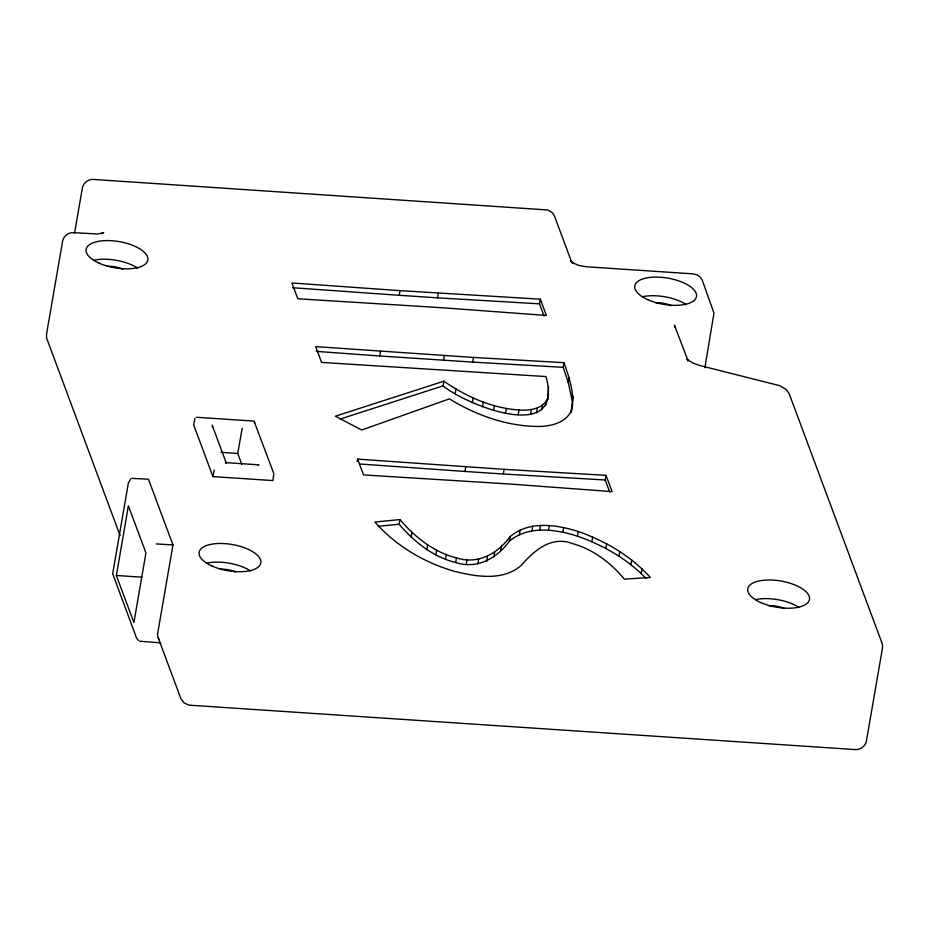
<?xml version="1.0" encoding="UTF-8"?>
<svg xmlns="http://www.w3.org/2000/svg" width="929" height="929" viewBox="0 0 929 929"><rect width="100%" height="100%" fill="white"/><g stroke="black" fill="none" stroke-linecap="round" stroke-linejoin="round"><path stroke-width="1.39" d="M340.095 419.095L443.04 385.849C466.927 405.497 565.076 444.689 545.973 376.559L321.573 362.415L315.674 346.622L473.418 357.444L563.984 362.67C569.512 378.637 575.655 395.522 571.149 412.499M547.738 399.551L548.563 386.859M212.462 427.282L212.462 426.237M273.858 473.953L272.882 480.572L212.938 476.589L193.638 424.855L194.939 418.387M254.558 423.264L254.604 422.358M571.056 412.058L573.065 396.3M74.575 233.074L82.379 187.937C83.355 182.85 88.313 178.983 93.492 179.425L547.936 209.989L552.511 212.915L554.392 215.853L571.776 262.454L570.511 260.468L573.344 263.511L571.939 262.396L578.5 265.334L586.153 266.739L692.837 273.846L696.982 274.798L700.373 277.283L702.254 280.221L713.971 313.073L704.89 367.721M116.357 575.492L128.388 505.817L145.946 552.883L133.915 622.558L116.357 575.492L141.963 577.188M131.895 478.365L148.454 479.236L172.968 544.94L157.709 633.23A10.428 9.174 -20.5 0 0 159.556 640.011M212.938 476.589L214.181 469.981M241.761 464.233L237.743 453.445L242.202 428.223M357.247 461.458L357.653 459.123L504.087 469.342L606.022 475.334L612.095 491.615L508.837 483.951L363.541 474.916L357.653 459.123M316.313 351.383L379.682 355.993L380.484 351.336M292.565 287.723L399.226 295.294L400.027 290.638L540.295 299.184L546.368 315.465L443.121 307.801L297.826 298.766L291.927 282.973L400.027 290.638M399.226 295.294L437.559 297.849L438.36 293.192M645.852 578.279C627.11 558.735 602.816 545.091 577.432 536.138C555.484 529.251 528.531 525.164 509.394 541.189C497.003 558.236 477.018 569.605 455.663 562.509C432.96 556.959 414.032 541.688 399.122 524.223L399.934 519.566L374.886 522.028C395.742 545.787 423.914 562.44 454.142 571.242C475.927 576.63 502.484 581.438 521.169 565.494C533.861 550.711 551.315 535.545 572.183 543.488C592.923 549.155 610.771 562.707 624.311 579.115L650.37 577.513C631.07 555.995 605.325 541.003 578.233 531.481C556.297 524.595 529.344 520.507 510.207 536.532C497.816 553.579 477.82 564.948 456.476 557.853C433.773 552.302 414.833 537.032 399.934 519.566M411.082 537.113L411.884 532.456M379.682 355.993L443.505 360.162L444.306 355.505M443.04 385.849L443.853 381.192C466.114 396.567 491.72 408.11 518.986 410.003C530.32 410.943 546.24 408.458 548.54 394.895M426.817 549.608L427.619 544.951M455.222 393.733L456.023 389.077M435.829 554.973L436.642 550.316M443.505 360.162L472.606 362.101L473.418 357.444M472.304 402.675L473.105 398.018M445.49 559.374L446.292 554.718M359.732 463.989L464.941 471.444L465.743 466.799M455.663 562.509L456.476 557.853M482.453 406.844L483.254 402.187M466.277 564.1L467.078 559.444M493.543 410.421L494.344 405.764M477.82 563.891L478.621 559.235M505.481 413.115L506.293 408.47M486.633 561.488L487.435 556.831M464.941 471.444L503.286 473.999L504.087 469.342M518.185 414.659L518.986 410.003M493.891 556.831L494.692 552.174M544.046 316.046L539.494 303.829L540.295 299.184M500.777 549.887L501.579 545.23M530.656 414.206L531.458 409.55M509.394 541.189L510.207 536.532M536.579 412.65L537.38 407.994M519.369 534.628L520.17 529.971M541.7 409.852L542.513 405.207M545.578 405.578L546.38 400.922M531.957 530.773L532.77 526.116M572.264 400.956L568.234 382.388L563.183 367.327L563.984 362.67M539.644 530.041L540.457 525.384M568.234 382.388L569.047 377.731M548.482 530.192L549.283 525.535M562.835 532.201L563.636 527.544M577.432 536.138L578.233 531.481M591.901 541.665L592.702 537.008M609.772 492.196L605.209 479.991L606.022 475.334M605.882 548.482L606.683 543.825M619.004 556.262L619.806 551.605M630.907 564.681L631.708 560.024M641.219 573.425L642.02 568.769M571.556 410.177C566.481 422.219 552.418 425.923 540.527 426.446C508.198 426.783 476.716 415.646 449.404 398.866L361.671 430.022L335.404 416.204L443.853 381.192M130.675 478.981L128.353 483.068L112.688 573.762L136.435 637.735L138.316 640.418M101.482 233.702L103.746 232.656L97.58 234.015L73.716 232.645C68.537 232.192 63.578 236.059 62.591 241.157L46.508 334.254L46.555 337.877L120.096 535.627M196.46 417.272L254.023 421.092L273.532 472.838M257.856 464.976L258.936 464.825L225.41 462.596L226.002 462.863M378.254 526.278L399.122 524.223M156.351 543.918L172.968 544.94M437.559 297.849L539.494 303.829M472.606 362.101L563.183 367.327M503.286 473.999L605.209 479.991M220.905 452.318L237.743 453.445M160.624 642.833L139.547 641.196M674.419 325.104L688.157 361.044L686.961 359.175L692.604 362.949L699.421 365.399L779.721 385.674L786.108 389.518L789.185 393.699L882.445 644.343L882.492 647.966L866.409 741.063C865.422 746.15 860.463 750.017 855.284 749.575L188.773 705.123L183.919 702.73L181.016 698.945L158.267 637.968M212.137 425.134L226.409 463.374M674.895 326.172L675.046 327.438M768.957 605.708A15.654 6.642 9.8 0 1 784.355 608.507M220.301 569.198A15.654 6.642 9.8 0 1 235.699 571.997M655.967 302.819A15.654 6.642 9.8 0 1 671.353 305.618M107.299 266.309A15.654 6.642 9.8 0 1 122.698 269.096M642.671 296.711A31.296 13.273 9.8 0 1 686.217 304.607M94.003 260.201A31.296 13.273 9.8 0 1 137.55 268.098M207.004 563.102A31.296 13.273 9.8 0 1 250.551 570.987M755.672 599.611A31.296 13.273 9.8 0 1 799.219 607.496M99.113 263.162A31.296 13.273 9.8 0 0 147.769 260.283A31.296 13.273 9.8 0 0 104.06 240.681A31.296 13.273 9.8 0 0 99.113 263.162M647.78 299.672A31.296 13.273 9.8 0 0 696.436 296.792A31.296 13.273 9.8 0 0 652.715 277.19A31.296 13.273 9.8 0 0 647.78 299.672M760.77 602.561A31.296 13.273 9.8 0 0 809.438 599.681A31.296 13.273 9.8 0 0 765.717 580.079A31.296 13.273 9.8 0 0 760.77 602.561M212.114 566.051A31.296 13.273 9.8 0 0 260.77 563.171A31.296 13.273 9.8 0 0 217.049 543.57A31.296 13.273 9.8 0 0 212.114 566.051"/></g></svg>
